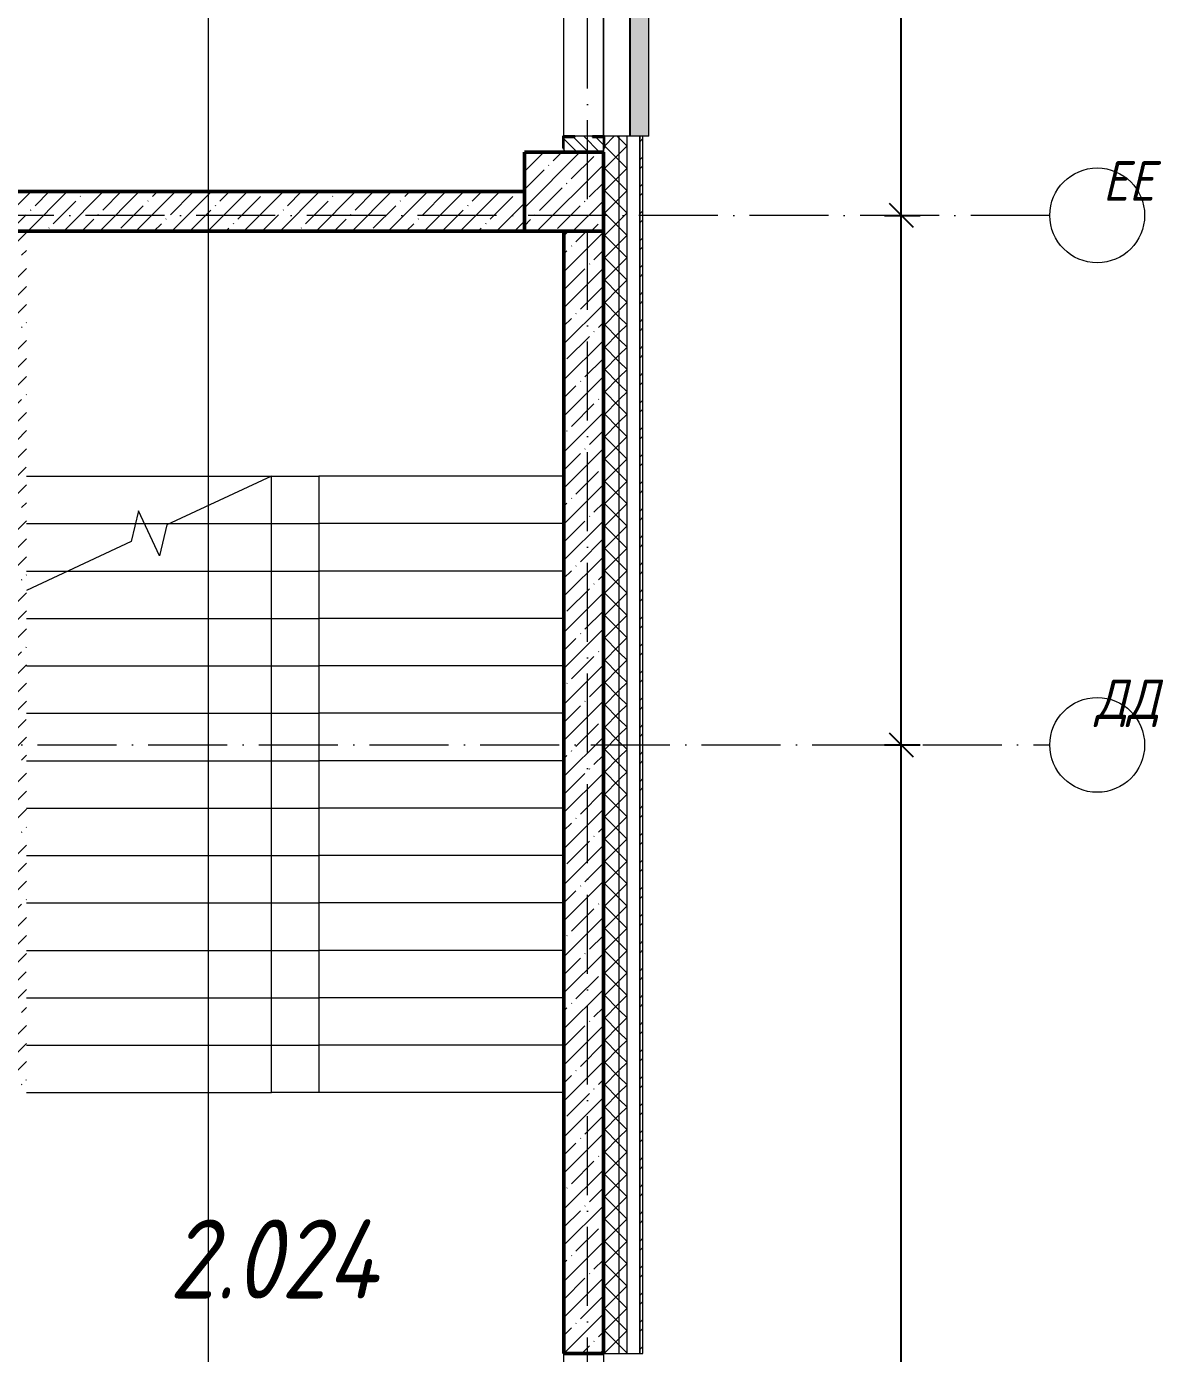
# Model space of a CAD drawing. Header units: millimetres. Extents: x -401725 to 250493, y 305116 to 802890.
# Drawn here: x 81941 to 89135, y 369986 to 378380 of the extents above; entities that cross this region are included whole.
import ezdxf

# ---------------------------------------------------------------- set-up
doc = ezdxf.new("R2010")
doc.units = ezdxf.units.MM
doc.linetypes.add('50_200_ШТРИХ_1Т_ш5_п1_п1_', pattern=[700, 500, -100, 0, -100])
for name, color, linetype, lineweight in [('A-____-____-DIMS', 7, 'Continuous', 9), ('A-FLOR-____-OTLN', 7, 'Continuous', 9), ('A-GENM-____-MCUT', 7, 'Continuous', 25), ('A-GENM-____-OTLN-1', 7, 'Continuous', 25), ('A-GLAZ-____-OTLN', 7, 'Continuous', 9), ('A-WALL-____-MCUT', 7, 'Continuous', 13), ('A-WALL-____-MCUT-1', 7, 'Continuous', 9), ('A-WALL-____-MCUT-2', 7, 'Continuous', 50), ('A-WALL-____-OTLN', 7, 'Continuous', 9), ('A-WALL-____-PATT-1', 7, 'Continuous', 9), ('A-WALL-FNSH-MCUT-1', 7, 'Continuous', 9), ('S-COLS-____-MCUT', 7, 'Continuous', 50), ('S-COLS-____-OTLN', 7, 'Continuous', 9), ('S-GRID-____-IDEN', 7, 'Continuous', 9), ('S-GRID-____-OTLN-1', 7, '50_200_ШТРИХ_1Т_ш5_п1_п1_', 9), ('S-STRS-____-MBND', 7, 'Continuous', 9), ('S-STRS-____-OTLN-1', 7, 'Continuous', 9)]:
    doc.layers.add(name, color=color, linetype=linetype, lineweight=lineweight)
doc.layers.add('A-GLAZ-____-OTLN-1', color=7, linetype='Continuous', lineweight=9, true_color=0xc0c0c0)
doc.layers.add('G-____-____-SYMB-1', color=9, linetype='Continuous', lineweight=9, true_color=0x808080)
doc.styles.add('ISOCPEUR_I', font='isocpeui.ttf', dxfattribs={"width": 0.9, "height": 2.5})
doc.styles.add('ISOCPEUR_I_2', font='isocpeui.ttf', dxfattribs={"width": 0.85, "height": 2.3})
doc.styles.add('ISOCPEUR_I_9', font='isocpeui.ttf', dxfattribs={"width": 0.9, "height": 250})
doc.dimstyles.new('ISO-2_5_0_9К_БОЛЬШОЙ_ОСИ', dxfattribs={"dimscale": 304.8, "dimtxt": 248.995294, "dimasz": 0.492126, "dimexe": 0.393701, "dimexo": 0, "dimgap": 0, "dimtad": 1, "dimdec": 0, "dimzin": 0, "dimdsep": 46, "dimtxsty": 'ISOCPEUR_I', "dimblk1": 'OBLIQUE', "dimblk2": 'OBLIQUE', "dimsah": 1, "dimcen": 0.09, "dimdle": 0.393701, "dimazin": 0, "dimtfac": 1, "dimtdec": 4, "dimtix": 1, "dimtmove": 0, "dimatfit": 3, "dimfxl": 1, "dimtvp": 1, "dimtolj": 1, "dimtzin": 0, "dimarcsym": 2})
pattern_1 = [(45, (-15659.08, 321904.7), (-70.71068, 70.71068), []), (135, (-15659.08, 321904.7), (-70.71068, -70.71068), [])]
pattern_2 = [(45, (-15659.08, 321904.7), (-114.04925, 114.04925), []), (45, (-15545.03, 321904.7), (-114.04925, 114.04925), [201.612, -40.322, 3.353, -36.97])]

# ---------------------------------------------------------------- blocks, each defined once
blk = doc.blocks.new('BSC_Колонна _Прямоугольная - 500х500-V111-АР1_План отверстий 2 этажа в осях 1-64_Ю-ЯЯ')
at = {"layer": 'S-COLS-____-OTLN'}
h = blk.add_hatch(dxfattribs=at)
h.set_pattern_fill('FP_124', color=256, style=0, pattern_type=2)
h.set_pattern_definition([(315, (-55431.04, 101000), (114.04925, 114.04925), []), (315, (-55431.04, 100885.95), (114.04925, 114.04925), [201.613, -40.323, 3.353, -36.97])])
h.paths.add_polyline_path([(-250, 250), (-250, -250), (250, -250), (250, 250)], flags=0)
at = {"layer": 'S-COLS-____-MCUT'}
for p, q in [((250, 250), (-250, 250)), ((-250, 250), (-250, -250)), ((250, -250), (250, 250)), ((-250, -250), (250, -250))]:
    blk.add_line(p, q, dxfattribs=at)
blk = doc.blocks.new('Фахверк_СКБ_Уголок - 250_2700_1-27501432-АР1_План отверстий 2 этажа в осях 1-64_Ю-ЯЯ')
at = {"layer": 'A-GENM-____-MCUT'}
for p, q in [((200, 181), (125, 181)), ((125, 181), (125, 106)), ((131, 106), (131, 175)), ((131, 175), (200, 175)), ((200, 175), (200, 181)), ((125, 106), (131, 106)), ((131, -6), (125, -6)), ((125, -6), (125, -81)), ((125, -81), (200, -81)), ((131, -75), (131, -6)), ((200, -75), (131, -75)), ((200, -81), (200, -75))]:
    blk.add_line(p, q, dxfattribs=at)
blk = doc.blocks.new('Отлив_СКБ - Отлив витража_120_НВФ-31884153-АР1_План отверстий 2 этажа в осях 1-64_Ю-ЯЯ')
at = {"layer": 'A-GLAZ-____-OTLN-1'}
for points in [[(0, 0), (0, -2), (13700, -2), (13700, 0), (4672.4, 0)], [(0, -83), (0, -120), (13700, -120), (13700, -2), (0, -2), (0, -63)]]:
    blk.add_hatch(color=256, dxfattribs=at).paths.add_polyline_path(points, flags=0)
at = {"layer": 'A-GLAZ-____-OTLN'}
for p, q in [((0, 0), (13700, 0)), ((13700, -2), (0, -2)), ((0, -120), (0, -83)), ((0, -120), (13700, -120))]:
    blk.add_line(p, q, dxfattribs=at)
blk = doc.blocks.new('Ось сетки - Круг_Ø6_00__ISO-2_5_0_9K_-25732049-АР1_План отверстий 2 этажа в осях 1-64_Ю-ЯЯ')
at = {"layer": 'S-GRID-____-IDEN'}
blk.add_circle((0, 0), 3, dxfattribs=at)
blk = doc.blocks.new('_Oblique')
at = {"color": 0, "linetype": 'ByBlock', "lineweight": -2}
blk.add_line((-0.5, -0.5), (0.5, 0.5), dxfattribs=at)
blk = doc.blocks.new('*D8983')
at = {"layer": 'A-____-____-DIMS', "color": 0, "lineweight": -2, "transparency": 16777216}
for p, q in [((87475.2, 369015.7), (87475.2, 373955.7)), ((87369.1, 373835.7), (87595.2, 373835.7)), ((87369.1, 369135.7), (87595.2, 369135.7))]:
    blk.add_line(p, q, dxfattribs=at)
at = {"layer": 'Defpoints', "color": 0, "transparency": 16777216}
for p in [(87369.1, 373835.7), (87475.2, 373835.7), (87369.1, 369135.7)]:
    blk.add_point(p, dxfattribs=at)
at = {"layer": 'A-____-____-DIMS', "color": 0, "lineweight": -2, "transparency": 16777216, "xscale": 150, "yscale": 150, "zscale": 150}
for p, rotation in [((87475.2, 373835.7), 90), ((87475.2, 369135.7), 270)]:
    blk.add_blockref('_Oblique', p, dxfattribs=dict(at, rotation=rotation))
at = {"layer": 'A-____-____-DIMS', "color": 0, "transparency": 16777216, "insert": (87473.9, 371485.7), "char_height": 2.5, "width": 781.462, "attachment_point": 5, "rotation": 90, "style": 'ISOCPEUR_I'}
blk.add_mtext('\\A1;4700', dxfattribs=at)
blk = doc.blocks.new('*D8984')
at = {"layer": 'A-____-____-DIMS', "color": 0, "lineweight": -2, "transparency": 16777216}
for p, q in [((87475.2, 373715.7), (87475.2, 377305.7)), ((87369.1, 377185.7), (87595.2, 377185.7)), ((87369.1, 373835.7), (87595.2, 373835.7))]:
    blk.add_line(p, q, dxfattribs=at)
at = {"layer": 'Defpoints', "color": 0, "transparency": 16777216}
for p in [(87369.1, 377185.7), (87475.2, 377185.7), (87369.1, 373835.7)]:
    blk.add_point(p, dxfattribs=at)
at = {"layer": 'A-____-____-DIMS', "color": 0, "lineweight": -2, "transparency": 16777216, "xscale": 150, "yscale": 150, "zscale": 150}
for p, rotation in [((87475.2, 377185.7), 90), ((87475.2, 373835.7), 270)]:
    blk.add_blockref('_Oblique', p, dxfattribs=dict(at, rotation=rotation))
at = {"layer": 'A-____-____-DIMS', "color": 0, "transparency": 16777216, "insert": (87473.9, 375510.7), "char_height": 2.5, "width": 758.478, "attachment_point": 5, "rotation": 90, "style": 'ISOCPEUR_I'}
blk.add_mtext('\\A1;3350', dxfattribs=at)
blk = doc.blocks.new('*D8985')
at = {"layer": 'A-____-____-DIMS', "color": 0, "lineweight": -2, "transparency": 16777216}
for p, q in [((87475.2, 377065.7), (87475.2, 383405.7)), ((87369.1, 383285.7), (87595.2, 383285.7)), ((87369.1, 377185.7), (87595.2, 377185.7))]:
    blk.add_line(p, q, dxfattribs=at)
at = {"layer": 'Defpoints', "color": 0, "transparency": 16777216}
for p in [(87369.1, 383285.7), (87475.2, 383285.7), (87369.1, 377185.7)]:
    blk.add_point(p, dxfattribs=at)
at = {"layer": 'A-____-____-DIMS', "color": 0, "lineweight": -2, "transparency": 16777216, "xscale": 150, "yscale": 150, "zscale": 150}
for p, rotation in [((87475.2, 383285.7), 90), ((87475.2, 377185.7), 270)]:
    blk.add_blockref('_Oblique', p, dxfattribs=dict(at, rotation=rotation))
at = {"layer": 'A-____-____-DIMS', "color": 0, "transparency": 16777216, "insert": (87473.9, 380235.7), "char_height": 2.5, "width": 701.018, "attachment_point": 5, "rotation": 90, "style": 'ISOCPEUR_I'}
blk.add_mtext('\\A1;6100', dxfattribs=at)

msp = doc.modelspace()

# ---------------------------------------------------------------- hatches: boundary and pattern name
at = {"layer": 'A-WALL-____-PATT-1'}
h = msp.add_hatch(dxfattribs=at)
h.set_pattern_fill('FP_1', color=256, style=0, pattern_type=2)
h.set_pattern_definition(pattern_1)
h.paths.add_polyline_path([(85740.9187, 368720.7392), (85740.9187, 368985.7392), (85690.9187, 368985.7392), (85690.9187, 368720.7392)], flags=0)
h.paths.add_polyline_path([(85690.9187, 369985.7392), (85740.9187, 369985.7392), (85740.9187, 377685.7392), (85690.9187, 377685.7392), (85690.9187, 372671.6396)], flags=0)
h.paths.add_polyline_path([(85690.9187, 391385.7392), (85740.9187, 391385.7392), (85740.9187, 392635.7392), (85690.9187, 392635.7392), (85690.9187, 392044.5878)], flags=0)
h.paths.add_polyline_path([(85690.9187, 394435.7392), (85740.9187, 394435.7392), (85740.9187, 395635.7392), (85690.9187, 395635.7392), (85690.9187, 395273.4125)], flags=0)
h.paths.add_polyline_path([(85740.9187, 397435.7392), (85740.9187, 398635.7392), (85690.9187, 398635.7392), (85690.9187, 397435.7392)], flags=0)
h.paths.add_polyline_path([(85740.9187, 400435.7392), (85740.9187, 401635.7392), (85690.9187, 401635.7392), (85690.9187, 400435.7392)], flags=0)
h.paths.add_polyline_path([(85740.9187, 403435.7392), (85740.9187, 407685.7392), (85690.9187, 407685.7392), (85690.9187, 403435.7392)], flags=0)
h = msp.add_hatch(dxfattribs=at)
h.set_pattern_fill('FP_1', color=256, style=0, pattern_type=2)
h.set_pattern_definition(pattern_1)
h.paths.add_polyline_path([(85590.9187, 368720.7392), (85690.9187, 368720.7392), (85690.9187, 368985.7392), (85590.9187, 368985.7392)], flags=0)
h.paths.add_polyline_path([(85690.9187, 369985.7392), (85690.9187, 377685.7392), (85596.9187, 377685.7392), (85596.9187, 377610.7392), (85590.9187, 377610.7392), (85590.9187, 369985.7392)], flags=0)
h.paths.add_polyline_path([(85690.9187, 391385.7392), (85690.9187, 392635.7392), (85596.9187, 392635.7392), (85596.9187, 392560.7392), (85590.9187, 392560.7392), (85590.9187, 391460.7392), (85596.9187, 391460.7392), (85596.9187, 391385.7392)], flags=0)
h.paths.add_polyline_path([(85596.9187, 394435.7392), (85690.9187, 394435.7392), (85690.9187, 395635.7392), (85590.9187, 395635.7392), (85590.9187, 394510.7392), (85596.9187, 394510.7392), (85596.9187, 394441.7392)], flags=0)
h.paths.add_polyline_path([(85596.9187, 397435.7392), (85690.9187, 397435.7392), (85690.9187, 398635.7392), (85596.9187, 398635.7392), (85596.9187, 398560.7392), (85590.9187, 398560.7392), (85590.9187, 397510.7392), (85596.9187, 397510.7392), (85596.9187, 397441.7392)], flags=0)
h.paths.add_polyline_path([(85596.9187, 400435.7392), (85690.9187, 400435.7392), (85690.9187, 401635.7392), (85596.9187, 401635.7392), (85596.9187, 401560.7392), (85590.9187, 401560.7392), (85590.9187, 400510.7392), (85596.9187, 400510.7392), (85596.9187, 400441.7392)], flags=0)
h.paths.add_polyline_path([(85690.9187, 403435.7392), (85690.9187, 407585.7392), (85590.9187, 407585.7392), (85590.9187, 403435.7392)], flags=0)
h = msp.add_hatch(dxfattribs=at)
h.set_pattern_fill('FP_6', color=256, style=0, pattern_type=2)
h.set_pattern_definition([(135, (-15659.08, 321904.697), (-35.35534, -35.35534), [])])
h.paths.add_polyline_path([(85590.9187, 377585.7392), (85590.9187, 377679.7392), (85521.9187, 377679.7392), (85521.9187, 377685.7392), (85409.9187, 377685.7392), (85409.9187, 377679.7392), (85340.9187, 377679.7392), (85340.9187, 377585.7392), (85521.9187, 377585.7392)], flags=0)
h = msp.add_hatch(dxfattribs=at)
h.set_pattern_fill('FP_3', color=256, style=0, pattern_type=2)
h.set_pattern_definition([(45, (-15659.08, 321904.7), (-85.53659, 85.53659), []), (45, (-15602.06, 321904.7), (-85.53659, 85.53659), [])])
h.paths.add_polyline_path([(85840.9187, 368720.7392), (85840.9187, 368985.7392), (85820.9187, 368985.7392), (85820.9187, 368720.7392)], flags=0)
h.paths.add_polyline_path([(85820.9187, 369985.7392), (85840.9187, 369985.7392), (85840.9187, 377685.7392), (85820.9187, 377685.7392), (85820.9187, 372671.6396)], flags=0)
h = msp.add_hatch(dxfattribs=at)
h.set_pattern_fill('FP_13', color=256, style=0, pattern_type=2)
h.set_pattern_definition(pattern_2)
h.paths.add_polyline_path([(85090.9187, 377085.7392), (85090.9187, 377335.7392), (81690.9187, 377335.7392), (81690.9187, 377085.7392), (83305.775, 377085.7392)], flags=0)
h = msp.add_hatch(dxfattribs=at)
h.set_pattern_fill('FP_13', color=256, style=0, pattern_type=2)
h.set_pattern_definition(pattern_2)
h.paths.add_polyline_path([(81940.9187, 371885.7392), (81940.9187, 377085.7392), (81690.9187, 377085.7392), (81690.9187, 371885.7392)], flags=0)
h = msp.add_hatch(dxfattribs=at)
h.set_pattern_fill('FP_13', color=256, style=0, pattern_type=2)
h.set_pattern_definition(pattern_2)
h.paths.add_polyline_path([(85590.9187, 369985.7392), (85590.9187, 377085.7392), (85340.9187, 377085.7392), (85340.9187, 369985.7392)], flags=0)
h = msp.add_hatch(dxfattribs=at)
h.set_pattern_fill('FP_13', color=256, style=0, pattern_type=2)
h.set_pattern_definition(pattern_2)
h.paths.add_polyline_path([(81940.9187, 371635.7392), (81940.9187, 371885.7392), (81190.9187, 371885.7392), (81190.9187, 371635.7392), (81440.9187, 371635.7392)], flags=0)

# ---------------------------------------------------------------- linework, layer by layer
at = {"layer": 'A-FLOR-____-OTLN'}
msp.add_line((85340.9187, 371635.7392), (83490.9187, 371635.7392), dxfattribs=at)
at = {"layer": 'A-WALL-____-MCUT'}
for p, q in [((85521.9187, 377685.7392), (85409.9187, 377685.7392)), ((85820.9187, 377685.7392), (85596.9187, 377685.7392)), ((85820.9187, 369985.7392), (85820.9187, 377685.7392)), ((85340.9187, 377610.7392), (85340.9187, 377585.7392)), ((85590.9187, 369985.7392), (85820.9187, 369985.7392))]:
    msp.add_line(p, q, dxfattribs=at)
at = {"layer": 'A-WALL-____-MCUT-1'}
for p, q in [((85690.9187, 369985.7392), (85690.9187, 377685.7392)), ((85740.9187, 369985.7392), (85740.9187, 377685.7392)), ((85590.9187, 377585.7392), (85590.9187, 377610.7392)), ((85590.9187, 377610.7392), (85590.9187, 377585.7392))]:
    msp.add_line(p, q, dxfattribs=at)
at = {"layer": 'A-WALL-____-MCUT-2'}
for p, q in [((85090.9187, 377335.7392), (81690.9187, 377335.7392)), ((81690.9187, 377085.7392), (85090.9187, 377085.7392)), ((85340.9187, 377085.7392), (85340.9187, 369985.7392)), ((85590.9187, 377085.7392), (85590.9187, 369985.7392)), ((85590.9187, 369985.7392), (85590.9187, 377085.7392)), ((85340.9187, 369985.7392), (85590.9187, 369985.7392))]:
    msp.add_line(p, q, dxfattribs=at)
at = {"layer": 'A-WALL-____-OTLN'}
for p, q in [((85340.9187, 377685.7392), (85340.9187, 383035.7392)), ((85590.9187, 377685.7392), (85590.9187, 383035.7392)), ((85590.9187, 383035.7392), (85590.9187, 377685.7392)), ((85340.9187, 368985.7392), (85340.9187, 369985.7392)), ((85590.9187, 369985.7392), (85590.9187, 368985.7392))]:
    msp.add_line(p, q, dxfattribs=at)
at = {"layer": 'A-WALL-FNSH-MCUT-1'}
for p, q in [((85840.9187, 377685.7392), (85820.9187, 377685.7392)), ((85820.9187, 377685.7392), (85820.9187, 369985.7392)), ((85840.9187, 369985.7392), (85840.9187, 377685.7392)), ((85820.9187, 369985.7392), (85840.9187, 369985.7392))]:
    msp.add_line(p, q, dxfattribs=at)
at = {"layer": 'G-____-____-SYMB-1'}
msp.add_line((83089.1187, 408593.2486), (83089.1187, 367311.0234), dxfattribs=at)
at = {"layer": 'S-GRID-____-OTLN-1'}
for p, q in [((85490.9187, 361885.7392), (85490.9187, 412797.5486)), ((88415.3253, 377185.7392), (-20327.8515, 377185.7392)), ((53306.952, 373835.7392), (88415.3253, 373835.7392))]:
    msp.add_line(p, q, dxfattribs=at)
at = {"layer": 'S-STRS-____-MBND'}
for p, q in [((83490.9187, 375535.7392), (82829.2072, 375227.178)), ((82649.8846, 375315.9613), (82602.6302, 375121.5235)), ((82781.9528, 375032.7401), (82649.8846, 375315.9613)), ((82829.2072, 375227.178), (82781.9528, 375032.7401)), ((82602.6302, 375121.5235), (81940.9187, 374812.9623))]:
    msp.add_line(p, q, dxfattribs=at)
at = {"layer": 'S-STRS-____-OTLN-1'}
for p, q in [((81940.9187, 375535.7392), (83790.9187, 375535.7392)), ((81940.9187, 375535.7392), (83790.9187, 375535.7392)), ((83490.9187, 375235.7392), (83490.9187, 375535.7392)), ((85340.9187, 375535.7392), (83790.9187, 375535.7392)), ((83790.9187, 375535.7392), (83790.9187, 375235.7392)), ((85340.9187, 375535.7392), (83790.9187, 375535.7392)), ((81940.9187, 375235.7392), (82630.3882, 375235.7392)), ((81940.9187, 375235.7392), (82630.3882, 375235.7392)), ((82630.3882, 375235.7392), (82687.2928, 375235.7392)), ((82630.3882, 375235.7392), (82687.2928, 375235.7392)), ((82687.2928, 375235.7392), (82847.5666, 375235.7392)), ((82687.2928, 375235.7392), (82847.5666, 375235.7392)), ((82847.5666, 375235.7392), (83490.9187, 375235.7392)), ((82847.5666, 375235.7392), (83490.9187, 375235.7392)), ((83490.9187, 374935.7392), (83490.9187, 375235.7392)), ((83490.9187, 375235.7392), (83790.9187, 375235.7392)), ((83490.9187, 375235.7392), (83790.9187, 375235.7392)), ((83790.9187, 375235.7392), (83790.9187, 374935.7392)), ((85340.9187, 375235.7392), (83790.9187, 375235.7392)), ((85340.9187, 375235.7392), (83790.9187, 375235.7392)), ((81940.9187, 374935.7392), (82204.2146, 374935.7392)), ((81940.9187, 374935.7392), (82204.2146, 374935.7392)), ((82204.2146, 374935.7392), (83490.9187, 374935.7392)), ((82204.2146, 374935.7392), (83490.9187, 374935.7392)), ((83490.9187, 374635.7392), (83490.9187, 374935.7392)), ((83490.9187, 374935.7392), (83790.9187, 374935.7392)), ((83490.9187, 374935.7392), (83790.9187, 374935.7392)), ((83790.9187, 374935.7392), (83790.9187, 374635.7392)), ((85340.9187, 374935.7392), (83790.9187, 374935.7392)), ((85340.9187, 374935.7392), (83790.9187, 374935.7392)), ((81940.9187, 374635.7392), (83490.9187, 374635.7392)), ((81940.9187, 374635.7392), (83490.9187, 374635.7392)), ((83490.9187, 374335.7392), (83490.9187, 374635.7392)), ((83490.9187, 374635.7392), (83790.9187, 374635.7392)), ((83490.9187, 374635.7392), (83790.9187, 374635.7392)), ((83790.9187, 374635.7392), (83790.9187, 374335.7392)), ((85340.9187, 374635.7392), (83790.9187, 374635.7392)), ((85340.9187, 374635.7392), (83790.9187, 374635.7392)), ((81940.9187, 374335.7392), (83490.9187, 374335.7392)), ((81940.9187, 374335.7392), (83490.9187, 374335.7392)), ((83490.9187, 374035.7392), (83490.9187, 374335.7392)), ((83490.9187, 374335.7392), (83790.9187, 374335.7392)), ((83490.9187, 374335.7392), (83790.9187, 374335.7392)), ((83790.9187, 374335.7392), (83790.9187, 374035.7392)), ((85340.9187, 374335.7392), (83790.9187, 374335.7392)), ((85340.9187, 374335.7392), (83790.9187, 374335.7392)), ((81940.9187, 374035.7392), (83490.9187, 374035.7392)), ((81940.9187, 374035.7392), (83490.9187, 374035.7392)), ((83490.9187, 373735.7392), (83490.9187, 374035.7392)), ((83490.9187, 374035.7392), (83790.9187, 374035.7392)), ((83490.9187, 374035.7392), (83790.9187, 374035.7392)), ((83790.9187, 374035.7392), (83790.9187, 373735.7392)), ((85340.9187, 374035.7392), (83790.9187, 374035.7392)), ((85340.9187, 374035.7392), (83790.9187, 374035.7392)), ((81940.9187, 373735.7392), (83490.9187, 373735.7392)), ((81940.9187, 373735.7392), (83490.9187, 373735.7392)), ((83490.9187, 373435.7392), (83490.9187, 373735.7392)), ((83490.9187, 373735.7392), (83790.9187, 373735.7392)), ((83490.9187, 373735.7392), (83790.9187, 373735.7392)), ((83790.9187, 373735.7392), (83790.9187, 373435.7392)), ((85340.9187, 373735.7392), (83790.9187, 373735.7392)), ((85340.9187, 373735.7392), (83790.9187, 373735.7392)), ((81940.9187, 373435.7392), (83490.9187, 373435.7392)), ((81940.9187, 373435.7392), (83490.9187, 373435.7392)), ((83490.9187, 373135.7392), (83490.9187, 373435.7392)), ((83490.9187, 373435.7392), (83790.9187, 373435.7392)), ((83490.9187, 373435.7392), (83790.9187, 373435.7392)), ((83790.9187, 373435.7392), (83790.9187, 373135.7392)), ((85340.9187, 373435.7392), (83790.9187, 373435.7392)), ((85340.9187, 373435.7392), (83790.9187, 373435.7392)), ((81940.9187, 373135.7392), (83490.9187, 373135.7392)), ((81940.9187, 373135.7392), (83490.9187, 373135.7392)), ((83490.9187, 372835.7392), (83490.9187, 373135.7392)), ((83490.9187, 373135.7392), (83790.9187, 373135.7392)), ((83490.9187, 373135.7392), (83790.9187, 373135.7392)), ((83790.9187, 373135.7392), (83790.9187, 372835.7392)), ((85340.9187, 373135.7392), (83790.9187, 373135.7392)), ((85340.9187, 373135.7392), (83790.9187, 373135.7392)), ((81940.9187, 372835.7392), (83490.9187, 372835.7392)), ((81940.9187, 372835.7392), (83490.9187, 372835.7392)), ((83490.9187, 372535.7392), (83490.9187, 372835.7392)), ((83490.9187, 372835.7392), (83790.9187, 372835.7392)), ((83490.9187, 372835.7392), (83790.9187, 372835.7392)), ((83790.9187, 372835.7392), (83790.9187, 372535.7392)), ((85340.9187, 372835.7392), (83790.9187, 372835.7392)), ((85340.9187, 372835.7392), (83790.9187, 372835.7392)), ((81940.9187, 372535.7392), (83490.9187, 372535.7392)), ((81940.9187, 372535.7392), (83490.9187, 372535.7392)), ((83490.9187, 372235.7392), (83490.9187, 372535.7392)), ((83490.9187, 372535.7392), (83790.9187, 372535.7392)), ((83490.9187, 372535.7392), (83790.9187, 372535.7392)), ((83790.9187, 372535.7392), (83790.9187, 372235.7392)), ((85340.9187, 372535.7392), (83790.9187, 372535.7392)), ((85340.9187, 372535.7392), (83790.9187, 372535.7392)), ((81940.9187, 372235.7392), (83490.9187, 372235.7392)), ((81940.9187, 372235.7392), (83490.9187, 372235.7392)), ((83490.9187, 371935.7392), (83490.9187, 372235.7392)), ((83490.9187, 372235.7392), (83790.9187, 372235.7392)), ((83490.9187, 372235.7392), (83790.9187, 372235.7392)), ((83790.9187, 372235.7392), (83790.9187, 371935.7392)), ((85340.9187, 372235.7392), (83790.9187, 372235.7392)), ((85340.9187, 372235.7392), (83790.9187, 372235.7392)), ((81940.9187, 371935.7392), (83490.9187, 371935.7392)), ((81940.9187, 371935.7392), (83490.9187, 371935.7392)), ((83490.9187, 371635.7392), (83490.9187, 371935.7392)), ((83490.9187, 371935.7392), (83790.9187, 371935.7392)), ((83490.9187, 371935.7392), (83790.9187, 371935.7392)), ((83790.9187, 371935.7392), (83790.9187, 371635.7392)), ((85340.9187, 371935.7392), (83790.9187, 371935.7392)), ((85340.9187, 371935.7392), (83790.9187, 371935.7392)), ((81940.9187, 371635.7392), (83490.9187, 371635.7392)), ((81940.9187, 371635.7392), (83490.9187, 371635.7392)), ((85340.9187, 371635.7392), (83790.9187, 371635.7392))]:
    msp.add_line(p, q, dxfattribs=at)

# ---------------------------------------------------------------- block references
at = {"layer": 'A-GENM-____-OTLN-1', "rotation": 269.9999999999999}
msp.add_blockref('Фахверк_СКБ_Уголок - 250_2700_1-27501432-АР1_План отверстий 2 этажа в осях 1-64_Ю-ЯЯ', (85415.9187, 377810.7392), dxfattribs=at)
at = {"layer": 'A-GLAZ-____-OTLN', "rotation": 90}
msp.add_blockref('Отлив_СКБ - Отлив витража_120_НВФ-31884153-АР1_План отверстий 2 этажа в осях 1-64_Ю-ЯЯ', (85757.9187, 377685.7392), dxfattribs=at)
at = {"layer": 'S-COLS-____-OTLN', "rotation": 89.9999999999999}
msp.add_blockref('BSC_Колонна _Прямоугольная - 500х500-V111-АР1_План отверстий 2 этажа в осях 1-64_Ю-ЯЯ', (85340.9187, 377335.7392), dxfattribs=at)
at = {"layer": 'S-GRID-____-IDEN', "xscale": 99.99999999999993, "yscale": 99.99999999999993, "zscale": 99.99999999999993}
for p, rotation in [((88715.3253, 377185.7392), 89.9999999999998), ((88715.3253, 373835.7392), 269.9999999999995)]:
    msp.add_blockref('Ось сетки - Круг_Ø6_00__ISO-2_5_0_9K_-25732049-АР1_План отверстий 2 этажа в осях 1-64_Ю-ЯЯ', p, dxfattribs=dict(at, rotation=rotation))

# ---------------------------------------------------------------- texts
at = {"insert": (82843.1118, 370833.3444), "char_height": 500, "width": 817.72125, "attachment_point": 1, "style": 'ISOCPEUR_I_2'}
msp.add_mtext('2.024', dxfattribs=at)
at = {"layer": 'S-GRID-____-IDEN', "char_height": 250, "attachment_point": 1, "style": 'ISOCPEUR_I_9'}
for s, insert, width in [('ЕЕ', (88749.92, 377529.0687), 404.0505), ('ДД', (88702.9109, 374249.6253), 505.063125)]:
    msp.add_mtext(s, dxfattribs=dict(at, insert=insert, width=width))

# ---------------------------------------------------------------- dimensions: what is measured, and where the dimension line sits
at = {"layer": 'A-____-____-DIMS'}
for base, p1, p2, override, picture, middle in [((87475.1602, 383285.7392), (87369.0942, 377185.7392), (87369.0942, 383285.7392), {"dimpost": '<>', "dimfxl": 6100}, '*D8985', (87473.9102, 380235.7392)), ((87475.1602, 377185.7392), (87369.0942, 373835.7392), (87369.0942, 377185.7392), {"dimpost": '<>', "dimfxl": 3350}, '*D8984', (87473.9102, 375510.7392)), ((87475.1602, 373835.7392), (87369.0942, 369135.7392), (87369.0942, 373835.7392), {"dimpost": '<>', "dimfxl": 4700}, '*D8983', (87473.8941, 371485.7392))]:
    dim = msp.add_linear_dim(base=base, p1=p1, p2=p2, angle=90, dimstyle='ISO-2_5_0_9К_БОЛЬШОЙ_ОСИ', override=override, dxfattribs=at)
    dim.commit()
    dim.dimension.update_dxf_attribs({"geometry": picture, "text_midpoint": middle})

doc.saveas('drawing.dxf')
